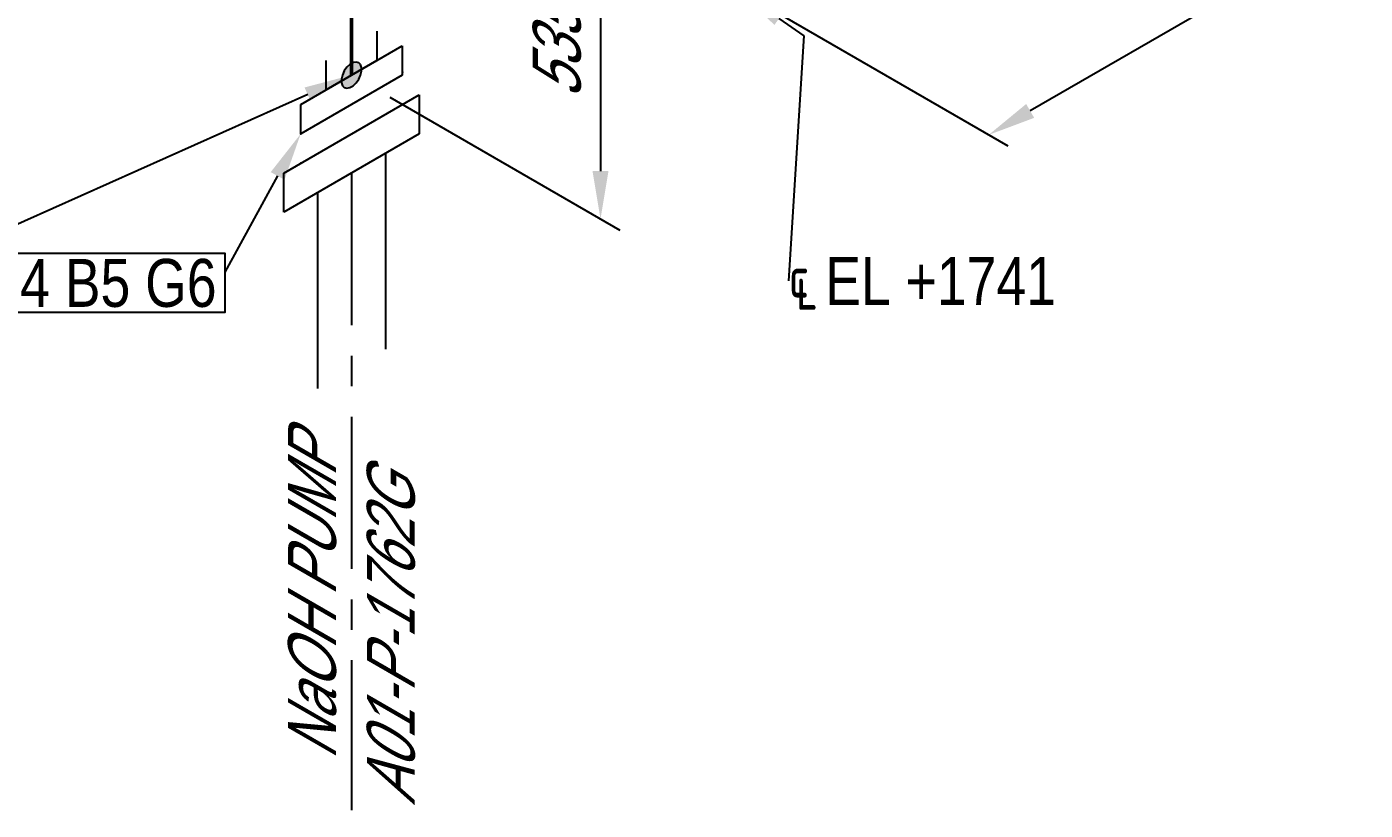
# Model space of a CAD drawing. Header units: millimetres. Extents: x 0 to 594, y 0 to 420.
# Drawn here: x 193.3 to 263.1, y 79.1 to 119.9 of the extents above; entities that cross this region are included whole.
import ezdxf
from ezdxf import colors
from ezdxf.entities.mleader import LeaderData, LeaderLine
from ezdxf.enums import TextEntityAlignment as Align
from ezdxf.math import Vec2, Vec3

# ---------------------------------------------------------------- set-up
doc = ezdxf.new("R2010")
doc.units = ezdxf.units.MM
doc.header["$LTSCALE"] = 0.25
doc.linetypes.add('CENTER', pattern=[50.8, 31.75, -6.35, 6.35, -6.35])
doc.linetypes.add('DASHED2', pattern=[9.525, 6.35, -3.175])
for name, color, linetype in [('기기', 6, 'Continuous'), ('밸브', 4, 'Continuous'), ('연속', 7, 'DASHED2'), ('열 추적 선', 7, 'CENTER'), ('용접', 1, 'Continuous'), ('주석', 7, 'Continuous'), ('치수', 1, 'Continuous')]:
    doc.layers.add(name, color=color, linetype=linetype)
doc.layers.add('파이프 작은 보어', color=30, linetype='Continuous', lineweight=50)
doc.styles.add('AdskIsoAnnotation', font='arial.ttf', dxfattribs={"width": 0.8, "height": 1})
doc.styles.add('AdskIsoMetric', font='arial.ttf', dxfattribs={"width": 0.8, "height": 2.5})
doc.styles.add('AdskIsoMetric-30', font='arial.ttf', dxfattribs={"width": 0.8, "height": 2.5})
doc.styles.add('AdskIsoMetric30', font='arial.ttf', dxfattribs={"width": 0.8, "oblique": 30, "height": 2.5})
doc.styles.get("Standard").update_dxf_attribs({"font": 'arial.ttf'})
doc.dimstyles.new('AdskIsoMetric', dxfattribs={"dimtxt": 2.5, "dimasz": 2.5, "dimexe": 1, "dimexo": 2, "dimgap": 0.8, "dimtad": 1, "dimdec": 0, "dimrnd": 1, "dimzin": 0, "dimdsep": 46, "dimtxsty": 'AdskIsoMetric', "dimcen": 0, "dimclrt": 7, "dimadec": 0, "dimazin": 0, "dimtfac": 1, "dimtdec": 0, "dimtmove": 1, "dimatfit": 3, "dimfxl": 0, "dimfrac": 2, "dimtolj": 1, "dimtzin": 0, "dimarcsym": 0})

# ---------------------------------------------------------------- blocks, each defined once
blk = doc.blocks.new('*D61')
at = {"layer": 'Defpoints', "color": 0}
for p in [(210.197, 133.451), (210.197, 117.374), (223.188, 109.874)]:
    blk.add_point(p, dxfattribs=at)
at = {"layer": '치수', "color": 0, "lineweight": -2}
for p, q in [((212.197, 132.296), (224.188, 125.373)), ((223.188, 123.451), (223.188, 112.374)), ((212.197, 116.219), (224.188, 109.297))]:
    blk.add_line(p, q, dxfattribs=at)
at = {"layer": '치수', "color": 0}
for points in [[(222.771, 123.451), (223.604, 123.451), (223.188, 125.951)], [(222.771, 112.374), (223.604, 112.374), (223.188, 109.874)]]:
    blk.add_solid(points, dxfattribs=at)
at = {"layer": '치수', "color": 7, "insert": (220.921, 119.221), "char_height": 2.5, "attachment_point": 5, "rotation": 90, "style": 'AdskIsoMetric30'}
blk.add_mtext('\\A1;5356', dxfattribs=at)
blk = doc.blocks.new('*D64')
at = {"layer": 'Defpoints', "color": 0}
for p in [(327.107, 177.565), (230.448, 121.759), (243.438, 114.259)]:
    blk.add_point(p, dxfattribs=at)
at = {"layer": '치수', "color": 0, "lineweight": -2}
for p, q in [((329.107, 176.41), (341.098, 169.488)), ((337.933, 168.815), (245.603, 115.509)), ((232.448, 120.604), (244.438, 113.682))]:
    blk.add_line(p, q, dxfattribs=at)
at = {"layer": '치수', "color": 0}
for points in [[(337.724, 169.176), (338.141, 168.454), (340.098, 170.065)], [(245.395, 115.87), (245.812, 115.148), (243.438, 114.259)]]:
    blk.add_solid(points, dxfattribs=at)
at = {"layer": '치수', "color": 7, "insert": (289.501, 143.471), "char_height": 2.5, "attachment_point": 5, "rotation": 30, "style": 'AdskIsoMetric-30'}
blk.add_mtext('\\A1;48772', dxfattribs=at)
blk = doc.blocks.new('끝 장비-2-IsoRight')
at = {"color": 0, "linetype": 'ByBlock', "lineweight": -2, "extrusion": (-0.707107, -0.408248, 0.57735)}
for p, q in [((-0.0884, 0.1531), (-0.5303, 0.4082)), ((-0.0884, -0.1531), (-0.0884, 0.2552)), ((-0.0884, 0.2552), (0, 0.2041)), ((-0.0884, -0.051), (-0.5303, 0.2041)), ((0, 0.2041), (0, -0.2041)), ((0, -0.2041), (-0.0884, -0.1531))]:
    blk.add_line(p, q, dxfattribs=at)
blk = doc.blocks.new('개스킷-2-IsoRight')
at = {"color": 0, "linetype": 'ByBlock', "lineweight": -2, "extrusion": (-1, 0, 0)}
for p in [(-0.0529, 0.2347), (0.0442, 0.1786), (-0.0442, -0.1786), (0.0442, -0.2296)]:
    blk.add_point(p, dxfattribs=at)
blk = doc.blocks.new('플랜지-2-IsoRight')
at = {"color": 0, "linetype": 'ByBlock', "lineweight": -2}
blk.add_wipeout([(0.0442, -0.2296), (-0.0442, -0.1786), (-0.0442, 0.2296), (0.0442, 0.1786)], dxfattribs=at)
at = {"color": 0, "linetype": 'ByBlock', "lineweight": -2, "extrusion": (-0.707107, -0.408248, 0.57735)}
for p, q in [((-0.0442, -0.1786), (-0.0442, 0.2296)), ((-0.0442, 0.2296), (0.0442, 0.1786)), ((0.0442, 0.1786), (0.0442, -0.2296)), ((0.0442, -0.2296), (-0.0442, -0.1786))]:
    blk.add_line(p, q, dxfattribs=at)
at = {"color": 0, "linetype": 'ByBlock', "lineweight": -2}
blk.add_wipeout([(0.0442, -0.2296), (-0.0442, -0.1786), (-0.0442, 0.2296), (0.0442, 0.1786)], dxfattribs=at)
at = {"color": 0, "linetype": 'ByBlock', "lineweight": -2, "extrusion": (-0.707107, -0.408248, 0.57735)}
for p, q in [((-0.0442, -0.1786), (-0.0442, 0.2296)), ((-0.0442, 0.2296), (0.0442, 0.1786)), ((0.0442, 0.1786), (0.0442, -0.2296)), ((0.0442, -0.2296), (-0.0442, -0.1786))]:
    blk.add_line(p, q, dxfattribs=at)
blk = doc.blocks.new('SocketWeld-2-IsoRight')
blk.add_hatch(color=256).paths.add_polyline_path([(0.0055, -0.0435), (0.0057, -0.0436), (0.006, -0.0436), (0.0062, -0.0436), (0.0064, -0.0437), (0.0066, -0.0437), (0.0068, -0.0438), (0.007, -0.0438), (0.0072, -0.0439), (0.0075, -0.0439), (0.0077, -0.0439), (0.0079, -0.044), (0.0081, -0.044), (0.0083, -0.0441), (0.0085, -0.0441), (0.0088, -0.0442), (0.009, -0.0442), (0.0092, -0.0443), (0.0094, -0.0443), (0.0096, -0.0443), (0.0098, -0.0444), (0.01, -0.0444), (0.0103, -0.0445), (0.0105, -0.0445), (0.0107, -0.0446), (0.0109, -0.0446), (0.0111, -0.0446), (0.0113, -0.0447), (0.0115, -0.0447), (0.0118, -0.0448), (0.012, -0.0448), (0.0122, -0.0449), (0.0124, -0.0449), (0.0126, -0.0449), (0.0128, -0.045), (0.013, -0.045), (0.0133, -0.0451), (0.0135, -0.0451), (0.0137, -0.0452), (0.0139, -0.0452), (0.0141, -0.0453), (0.0143, -0.0453), (0.0145, -0.0453), (0.0148, -0.0454), (0.015, -0.0454), (0.0152, -0.0455), (0.0154, -0.0455), (0.0156, -0.0456), (0.0158, -0.0456), (0.0161, -0.0456), (0.0161, -0.0456), (0.0162, -0.0456), (0.0164, -0.0455), (0.0166, -0.0455), (0.0168, -0.0455), (0.017, -0.0454), (0.0171, -0.0454), (0.0173, -0.0453), (0.0175, -0.0453), (0.0177, -0.0452), (0.0179, -0.0452), (0.0181, -0.0451), (0.0182, -0.0451), (0.0184, -0.045), (0.0186, -0.045), (0.0188, -0.0449), (0.019, -0.0449), (0.0192, -0.0448), (0.0193, -0.0448), (0.0195, -0.0447), (0.0197, -0.0447), (0.0199, -0.0446), (0.0201, -0.0446), (0.0203, -0.0445), (0.0204, -0.0445), (0.0206, -0.0444), (0.0208, -0.0444), (0.021, -0.0444), (0.0212, -0.0443), (0.0213, -0.0443), (0.0215, -0.0442), (0.0217, -0.0442), (0.0219, -0.0441), (0.0221, -0.0441), (0.0223, -0.044), (0.0224, -0.044), (0.0226, -0.0439), (0.0228, -0.0439), (0.023, -0.0438), (0.0232, -0.0438), (0.0234, -0.0437), (0.0235, -0.0437), (0.0237, -0.0436), (0.0239, -0.0436), (0.0241, -0.0435), (0.0243, -0.0435), (0.0245, -0.0434), (0.0246, -0.0434), (0.0248, -0.0433), (0.025, -0.0433), (0.025, -0.0433), (0.0251, -0.0432), (0.0253, -0.043), (0.0254, -0.0429), (0.0255, -0.0428), (0.0257, -0.0426), (0.0258, -0.0425), (0.0259, -0.0424), (0.0261, -0.0422), (0.0262, -0.0421), (0.0263, -0.042), (0.0265, -0.0418), (0.0266, -0.0417), (0.0267, -0.0416), (0.0269, -0.0414), (0.027, -0.0413), (0.0271, -0.0412), (0.0273, -0.041), (0.0274, -0.0409), (0.0275, -0.0408), (0.0277, -0.0406), (0.0278, -0.0405), (0.0279, -0.0403), (0.0281, -0.0402), (0.0282, -0.0401), (0.0283, -0.0399), (0.0284, -0.0398), (0.0286, -0.0397), (0.0287, -0.0395), (0.0288, -0.0394), (0.029, -0.0393), (0.0291, -0.0391), (0.0292, -0.039), (0.0294, -0.0389), (0.0295, -0.0387), (0.0296, -0.0386), (0.0298, -0.0385), (0.0299, -0.0383), (0.03, -0.0382), (0.0302, -0.0381), (0.0303, -0.0379), (0.0304, -0.0378), (0.0306, -0.0377), (0.0307, -0.0375), (0.0308, -0.0374), (0.031, -0.0373), (0.0311, -0.0371), (0.0312, -0.037), (0.0314, -0.0369), (0.0315, -0.0367), (0.0315, -0.0367), (0.0316, -0.0365), (0.0316, -0.0363), (0.0317, -0.0361), (0.0318, -0.0359), (0.0319, -0.0357), (0.0319, -0.0355), (0.032, -0.0353), (0.0321, -0.0351), (0.0321, -0.0349), (0.0322, -0.0346), (0.0323, -0.0344), (0.0323, -0.0342), (0.0324, -0.034), (0.0325, -0.0338), (0.0325, -0.0336), (0.0326, -0.0334), (0.0327, -0.0332), (0.0328, -0.033), (0.0328, -0.0328), (0.0329, -0.0326), (0.033, -0.0324), (0.033, -0.0322), (0.0331, -0.0319), (0.0332, -0.0317), (0.0332, -0.0315), (0.0333, -0.0313), (0.0334, -0.0311), (0.0335, -0.0309), (0.0335, -0.0307), (0.0336, -0.0305), (0.0337, -0.0303), (0.0337, -0.0301), (0.0338, -0.0299), (0.0339, -0.0297), (0.0339, -0.0295), (0.034, -0.0292), (0.0341, -0.029), (0.0342, -0.0288), (0.0342, -0.0286), (0.0343, -0.0284), (0.0344, -0.0282), (0.0344, -0.028), (0.0345, -0.0278), (0.0346, -0.0276), (0.0346, -0.0274), (0.0347, -0.0272), (0.0348, -0.027), (0.0349, -0.0268), (0.0349, -0.0265), (0.0349, -0.0265), (0.0349, -0.0263), (0.0349, -0.026), (0.0349, -0.0258), (0.0349, -0.0255), (0.0349, -0.0252), (0.0349, -0.025), (0.0349, -0.0247), (0.0349, -0.0245), (0.0349, -0.0242), (0.0349, -0.0239), (0.0349, -0.0237), (0.0349, -0.0234), (0.0349, -0.0232), (0.0349, -0.0229), (0.0349, -0.0226), (0.0349, -0.0224), (0.0349, -0.0221), (0.0349, -0.0219), (0.0349, -0.0216), (0.0349, -0.0213), (0.0349, -0.0211), (0.0349, -0.0208), (0.0349, -0.0206), (0.0349, -0.0203), (0.0349, -0.02), (0.0349, -0.0198), (0.0349, -0.0195), (0.0349, -0.0192), (0.0349, -0.019), (0.0349, -0.0187), (0.0349, -0.0185), (0.0349, -0.0182), (0.0349, -0.0179), (0.0349, -0.0177), (0.0349, -0.0174), (0.0349, -0.0172), (0.0349, -0.0169), (0.0349, -0.0166), (0.0349, -0.0164), (0.0349, -0.0161), (0.0349, -0.0159), (0.0349, -0.0156), (0.0349, -0.0153), (0.0349, -0.0151), (0.0349, -0.0148), (0.0349, -0.0146), (0.0349, -0.0143), (0.0349, -0.014), (0.0349, -0.0138), (0.0349, -0.0138), (0.0349, -0.0135), (0.0348, -0.0132), (0.0347, -0.0129), (0.0346, -0.0126), (0.0346, -0.0123), (0.0345, -0.012), (0.0344, -0.0118), (0.0344, -0.0115), (0.0343, -0.0112), (0.0342, -0.0109), (0.0342, -0.0106), (0.0341, -0.0103), (0.034, -0.01), (0.0339, -0.0097), (0.0339, -0.0095), (0.0338, -0.0092), (0.0337, -0.0089), (0.0337, -0.0086), (0.0336, -0.0083), (0.0335, -0.008), (0.0335, -0.0077), (0.0334, -0.0074), (0.0333, -0.0071), (0.0332, -0.0069), (0.0332, -0.0066), (0.0331, -0.0063), (0.033, -0.006), (0.033, -0.0057), (0.0329, -0.0054), (0.0328, -0.0051), (0.0328, -0.0048), (0.0327, -0.0046), (0.0326, -0.0043), (0.0325, -0.004), (0.0325, -0.0037), (0.0324, -0.0034), (0.0323, -0.0031), (0.0323, -0.0028), (0.0322, -0.0025), (0.0321, -0.0022), (0.0321, -0.002), (0.032, -0.0017), (0.0319, -0.0014), (0.0319, -0.0011), (0.0318, -0.0008), (0.0317, -0.0005), (0.0316, -0.0002), (0.0316, 0.0001), (0.0315, 0.0003), (0.0315, 0.0003), (0.0314, 0.0006), (0.0312, 0.0009), (0.0311, 0.0012), (0.031, 0.0015), (0.0308, 0.0018), (0.0307, 0.0021), (0.0306, 0.0024), (0.0304, 0.0026), (0.0303, 0.0029), (0.0302, 0.0032), (0.03, 0.0035), (0.0299, 0.0038), (0.0298, 0.0041), (0.0296, 0.0044), (0.0295, 0.0047), (0.0294, 0.0049), (0.0292, 0.0052), (0.0291, 0.0055), (0.029, 0.0058), (0.0288, 0.0061), (0.0287, 0.0064), (0.0286, 0.0067), (0.0284, 0.007), (0.0283, 0.0072), (0.0282, 0.0075), (0.0281, 0.0078), (0.0279, 0.0081), (0.0278, 0.0084), (0.0277, 0.0087), (0.0275, 0.009), (0.0274, 0.0093), (0.0273, 0.0095), (0.0271, 0.0098), (0.027, 0.0101), (0.0269, 0.0104), (0.0267, 0.0107), (0.0266, 0.011), (0.0265, 0.0113), (0.0263, 0.0116), (0.0262, 0.0118), (0.0261, 0.0121), (0.0259, 0.0124), (0.0258, 0.0127), (0.0257, 0.013), (0.0255, 0.0133), (0.0254, 0.0136), (0.0253, 0.0139), (0.0251, 0.0141), (0.025, 0.0144), (0.025, 0.0144), (0.0248, 0.0147), (0.0246, 0.015), (0.0245, 0.0152), (0.0243, 0.0155), (0.0241, 0.0157), (0.0239, 0.016), (0.0237, 0.0162), (0.0235, 0.0165), (0.0234, 0.0168), (0.0232, 0.017), (0.023, 0.0173), (0.0228, 0.0175), (0.0226, 0.0178), (0.0224, 0.0181), (0.0223, 0.0183), (0.0221, 0.0186), (0.0219, 0.0188), (0.0217, 0.0191), (0.0215, 0.0193), (0.0213, 0.0196), (0.0212, 0.0199), (0.021, 0.0201), (0.0208, 0.0204), (0.0206, 0.0206), (0.0204, 0.0209), (0.0203, 0.0212), (0.0201, 0.0214), (0.0199, 0.0217), (0.0197, 0.0219), (0.0195, 0.0222), (0.0193, 0.0225), (0.0192, 0.0227), (0.019, 0.023), (0.0188, 0.0232), (0.0186, 0.0235), (0.0184, 0.0237), (0.0182, 0.024), (0.0181, 0.0243), (0.0179, 0.0245), (0.0177, 0.0248), (0.0175, 0.025), (0.0173, 0.0253), (0.0171, 0.0256), (0.017, 0.0258), (0.0168, 0.0261), (0.0166, 0.0263), (0.0164, 0.0266), (0.0162, 0.0268), (0.0161, 0.0271), (0.0161, 0.0271), (0.0158, 0.0273), (0.0156, 0.0275), (0.0154, 0.0277), (0.0152, 0.0279), (0.015, 0.0281), (0.0148, 0.0283), (0.0145, 0.0285), (0.0143, 0.0287), (0.0141, 0.0289), (0.0139, 0.0292), (0.0137, 0.0294), (0.0135, 0.0296), (0.0133, 0.0298), (0.013, 0.03), (0.0128, 0.0302), (0.0126, 0.0304), (0.0124, 0.0306), (0.0122, 0.0308), (0.012, 0.031), (0.0118, 0.0312), (0.0115, 0.0314), (0.0113, 0.0316), (0.0111, 0.0318), (0.0109, 0.032), (0.0107, 0.0322), (0.0105, 0.0324), (0.0103, 0.0326), (0.01, 0.0328), (0.0098, 0.033), (0.0096, 0.0332), (0.0094, 0.0334), (0.0092, 0.0337), (0.009, 0.0339), (0.0088, 0.0341), (0.0085, 0.0343), (0.0083, 0.0345), (0.0081, 0.0347), (0.0079, 0.0349), (0.0077, 0.0351), (0.0075, 0.0353), (0.0072, 0.0355), (0.007, 0.0357), (0.0068, 0.0359), (0.0066, 0.0361), (0.0064, 0.0363), (0.0062, 0.0365), (0.006, 0.0367), (0.0057, 0.0369), (0.0055, 0.0371), (0.0055, 0.0371), (0.0053, 0.0373), (0.0051, 0.0374), (0.0049, 0.0375), (0.0046, 0.0377), (0.0044, 0.0378), (0.0042, 0.0379), (0.004, 0.038), (0.0037, 0.0382), (0.0035, 0.0383), (0.0033, 0.0384), (0.003, 0.0386), (0.0028, 0.0387), (0.0026, 0.0388), (0.0024, 0.039), (0.0021, 0.0391), (0.0019, 0.0392), (0.0017, 0.0393), (0.0015, 0.0395), (0.0012, 0.0396), (0.001, 0.0397), (0.0008, 0.0399), (0.0006, 0.04), (0.0003, 0.0401), (0.0001, 0.0403), (-0.0001, 0.0404), (-0.0003, 0.0405), (-0.0006, 0.0406), (-0.0008, 0.0408), (-0.001, 0.0409), (-0.0012, 0.041), (-0.0015, 0.0412), (-0.0017, 0.0413), (-0.0019, 0.0414), (-0.0021, 0.0416), (-0.0024, 0.0417), (-0.0026, 0.0418), (-0.0028, 0.042), (-0.003, 0.0421), (-0.0033, 0.0422), (-0.0035, 0.0423), (-0.0037, 0.0425), (-0.004, 0.0426), (-0.0042, 0.0427), (-0.0044, 0.0429), (-0.0046, 0.043), (-0.0049, 0.0431), (-0.0051, 0.0433), (-0.0053, 0.0434), (-0.0055, 0.0435), (-0.0055, 0.0435), (-0.0057, 0.0436), (-0.006, 0.0436), (-0.0062, 0.0436), (-0.0064, 0.0437), (-0.0066, 0.0437), (-0.0068, 0.0438), (-0.007, 0.0438), (-0.0072, 0.0439), (-0.0075, 0.0439), (-0.0077, 0.0439), (-0.0079, 0.044), (-0.0081, 0.044), (-0.0083, 0.0441), (-0.0085, 0.0441), (-0.0088, 0.0442), (-0.009, 0.0442), (-0.0092, 0.0443), (-0.0094, 0.0443), (-0.0096, 0.0443), (-0.0098, 0.0444), (-0.01, 0.0444), (-0.0103, 0.0445), (-0.0105, 0.0445), (-0.0107, 0.0446), (-0.0109, 0.0446), (-0.0111, 0.0446), (-0.0113, 0.0447), (-0.0115, 0.0447), (-0.0118, 0.0448), (-0.012, 0.0448), (-0.0122, 0.0449), (-0.0124, 0.0449), (-0.0126, 0.0449), (-0.0128, 0.045), (-0.013, 0.045), (-0.0133, 0.0451), (-0.0135, 0.0451), (-0.0137, 0.0452), (-0.0139, 0.0452), (-0.0141, 0.0453), (-0.0143, 0.0453), (-0.0145, 0.0453), (-0.0148, 0.0454), (-0.015, 0.0454), (-0.0152, 0.0455), (-0.0154, 0.0455), (-0.0156, 0.0456), (-0.0158, 0.0456), (-0.0161, 0.0456), (-0.0161, 0.0456), (-0.0162, 0.0456), (-0.0164, 0.0455), (-0.0166, 0.0455), (-0.0168, 0.0455), (-0.017, 0.0454), (-0.0171, 0.0454), (-0.0173, 0.0453), (-0.0175, 0.0453), (-0.0177, 0.0452), (-0.0179, 0.0452), (-0.0181, 0.0451), (-0.0182, 0.0451), (-0.0184, 0.045), (-0.0186, 0.045), (-0.0188, 0.0449), (-0.019, 0.0449), (-0.0192, 0.0448), (-0.0193, 0.0448), (-0.0195, 0.0447), (-0.0197, 0.0447), (-0.0199, 0.0446), (-0.0201, 0.0446), (-0.0203, 0.0445), (-0.0204, 0.0445), (-0.0206, 0.0444), (-0.0208, 0.0444), (-0.021, 0.0444), (-0.0212, 0.0443), (-0.0213, 0.0443), (-0.0215, 0.0442), (-0.0217, 0.0442), (-0.0219, 0.0441), (-0.0221, 0.0441), (-0.0223, 0.044), (-0.0224, 0.044), (-0.0226, 0.0439), (-0.0228, 0.0439), (-0.023, 0.0438), (-0.0232, 0.0438), (-0.0234, 0.0437), (-0.0235, 0.0437), (-0.0237, 0.0436), (-0.0239, 0.0436), (-0.0241, 0.0435), (-0.0243, 0.0435), (-0.0245, 0.0434), (-0.0246, 0.0434), (-0.0248, 0.0433), (-0.025, 0.0433), (-0.025, 0.0433), (-0.0251, 0.0432), (-0.0253, 0.043), (-0.0254, 0.0429), (-0.0255, 0.0428), (-0.0257, 0.0426), (-0.0258, 0.0425), (-0.0259, 0.0424), (-0.0261, 0.0422), (-0.0262, 0.0421), (-0.0263, 0.042), (-0.0265, 0.0418), (-0.0266, 0.0417), (-0.0267, 0.0416), (-0.0269, 0.0414), (-0.027, 0.0413), (-0.0271, 0.0412), (-0.0273, 0.041), (-0.0274, 0.0409), (-0.0275, 0.0408), (-0.0277, 0.0406), (-0.0278, 0.0405), (-0.0279, 0.0403), (-0.0281, 0.0402), (-0.0282, 0.0401), (-0.0283, 0.0399), (-0.0284, 0.0398), (-0.0286, 0.0397), (-0.0287, 0.0395), (-0.0288, 0.0394), (-0.029, 0.0393), (-0.0291, 0.0391), (-0.0292, 0.039), (-0.0294, 0.0389), (-0.0295, 0.0387), (-0.0296, 0.0386), (-0.0298, 0.0385), (-0.0299, 0.0383), (-0.03, 0.0382), (-0.0302, 0.0381), (-0.0303, 0.0379), (-0.0304, 0.0378), (-0.0306, 0.0377), (-0.0307, 0.0375), (-0.0308, 0.0374), (-0.031, 0.0373), (-0.0311, 0.0371), (-0.0312, 0.037), (-0.0314, 0.0369), (-0.0315, 0.0367), (-0.0315, 0.0367), (-0.0316, 0.0365), (-0.0316, 0.0363), (-0.0317, 0.0361), (-0.0318, 0.0359), (-0.0319, 0.0357), (-0.0319, 0.0355), (-0.032, 0.0353), (-0.0321, 0.0351), (-0.0321, 0.0349), (-0.0322, 0.0346), (-0.0323, 0.0344), (-0.0323, 0.0342), (-0.0324, 0.034), (-0.0325, 0.0338), (-0.0325, 0.0336), (-0.0326, 0.0334), (-0.0327, 0.0332), (-0.0328, 0.033), (-0.0328, 0.0328), (-0.0329, 0.0326), (-0.033, 0.0324), (-0.033, 0.0322), (-0.0331, 0.0319), (-0.0332, 0.0317), (-0.0332, 0.0315), (-0.0333, 0.0313), (-0.0334, 0.0311), (-0.0335, 0.0309), (-0.0335, 0.0307), (-0.0336, 0.0305), (-0.0337, 0.0303), (-0.0337, 0.0301), (-0.0338, 0.0299), (-0.0339, 0.0297), (-0.0339, 0.0295), (-0.034, 0.0292), (-0.0341, 0.029), (-0.0342, 0.0288), (-0.0342, 0.0286), (-0.0343, 0.0284), (-0.0344, 0.0282), (-0.0344, 0.028), (-0.0345, 0.0278), (-0.0346, 0.0276), (-0.0346, 0.0274), (-0.0347, 0.0272), (-0.0348, 0.027), (-0.0349, 0.0268), (-0.0349, 0.0265), (-0.0349, 0.0265), (-0.0349, 0.0263), (-0.0349, 0.026), (-0.0349, 0.0258), (-0.0349, 0.0255), (-0.0349, 0.0252), (-0.0349, 0.025), (-0.0349, 0.0247), (-0.0349, 0.0245), (-0.0349, 0.0242), (-0.0349, 0.0239), (-0.0349, 0.0237), (-0.0349, 0.0234), (-0.0349, 0.0232), (-0.0349, 0.0229), (-0.0349, 0.0226), (-0.0349, 0.0224), (-0.0349, 0.0221), (-0.0349, 0.0219), (-0.0349, 0.0216), (-0.0349, 0.0213), (-0.0349, 0.0211), (-0.0349, 0.0208), (-0.0349, 0.0206), (-0.0349, 0.0203), (-0.0349, 0.02), (-0.0349, 0.0198), (-0.0349, 0.0195), (-0.0349, 0.0192), (-0.0349, 0.019), (-0.0349, 0.0187), (-0.0349, 0.0185), (-0.0349, 0.0182), (-0.0349, 0.0179), (-0.0349, 0.0177), (-0.0349, 0.0174), (-0.0349, 0.0172), (-0.0349, 0.0169), (-0.0349, 0.0166), (-0.0349, 0.0164), (-0.0349, 0.0161), (-0.0349, 0.0159), (-0.0349, 0.0156), (-0.0349, 0.0153), (-0.0349, 0.0151), (-0.0349, 0.0148), (-0.0349, 0.0146), (-0.0349, 0.0143), (-0.0349, 0.014), (-0.0349, 0.0138), (-0.0349, 0.0138), (-0.0349, 0.0135), (-0.0348, 0.0132), (-0.0347, 0.0129), (-0.0346, 0.0126), (-0.0346, 0.0123), (-0.0345, 0.012), (-0.0344, 0.0118), (-0.0344, 0.0115), (-0.0343, 0.0112), (-0.0342, 0.0109), (-0.0342, 0.0106), (-0.0341, 0.0103), (-0.034, 0.01), (-0.0339, 0.0097), (-0.0339, 0.0095), (-0.0338, 0.0092), (-0.0337, 0.0089), (-0.0337, 0.0086), (-0.0336, 0.0083), (-0.0335, 0.008), (-0.0335, 0.0077), (-0.0334, 0.0074), (-0.0333, 0.0071), (-0.0332, 0.0069), (-0.0332, 0.0066), (-0.0331, 0.0063), (-0.033, 0.006), (-0.033, 0.0057), (-0.0329, 0.0054), (-0.0328, 0.0051), (-0.0328, 0.0048), (-0.0327, 0.0046), (-0.0326, 0.0043), (-0.0325, 0.004), (-0.0325, 0.0037), (-0.0324, 0.0034), (-0.0323, 0.0031), (-0.0323, 0.0028), (-0.0322, 0.0025), (-0.0321, 0.0022), (-0.0321, 0.002), (-0.032, 0.0017), (-0.0319, 0.0014), (-0.0319, 0.0011), (-0.0318, 0.0008), (-0.0317, 0.0005), (-0.0316, 0.0002), (-0.0316, -0.0001), (-0.0315, -0.0003), (-0.0315, -0.0003), (-0.0314, -0.0006), (-0.0312, -0.0009), (-0.0311, -0.0012), (-0.031, -0.0015), (-0.0308, -0.0018), (-0.0307, -0.0021), (-0.0306, -0.0024), (-0.0304, -0.0026), (-0.0303, -0.0029), (-0.0302, -0.0032), (-0.03, -0.0035), (-0.0299, -0.0038), (-0.0298, -0.0041), (-0.0296, -0.0044), (-0.0295, -0.0047), (-0.0294, -0.0049), (-0.0292, -0.0052), (-0.0291, -0.0055), (-0.029, -0.0058), (-0.0288, -0.0061), (-0.0287, -0.0064), (-0.0286, -0.0067), (-0.0284, -0.007), (-0.0283, -0.0072), (-0.0282, -0.0075), (-0.0281, -0.0078), (-0.0279, -0.0081), (-0.0278, -0.0084), (-0.0277, -0.0087), (-0.0275, -0.009), (-0.0274, -0.0093), (-0.0273, -0.0095), (-0.0271, -0.0098), (-0.027, -0.0101), (-0.0269, -0.0104), (-0.0267, -0.0107), (-0.0266, -0.011), (-0.0265, -0.0113), (-0.0263, -0.0116), (-0.0262, -0.0118), (-0.0261, -0.0121), (-0.0259, -0.0124), (-0.0258, -0.0127), (-0.0257, -0.013), (-0.0255, -0.0133), (-0.0254, -0.0136), (-0.0253, -0.0139), (-0.0251, -0.0141), (-0.025, -0.0144), (-0.025, -0.0144), (-0.0248, -0.0147), (-0.0246, -0.015), (-0.0245, -0.0152), (-0.0243, -0.0155), (-0.0241, -0.0157), (-0.0239, -0.016), (-0.0237, -0.0162), (-0.0235, -0.0165), (-0.0234, -0.0168), (-0.0232, -0.017), (-0.023, -0.0173), (-0.0228, -0.0175), (-0.0226, -0.0178), (-0.0224, -0.0181), (-0.0223, -0.0183), (-0.0221, -0.0186), (-0.0219, -0.0188), (-0.0217, -0.0191), (-0.0215, -0.0193), (-0.0213, -0.0196), (-0.0212, -0.0199), (-0.021, -0.0201), (-0.0208, -0.0204), (-0.0206, -0.0206), (-0.0204, -0.0209), (-0.0203, -0.0212), (-0.0201, -0.0214), (-0.0199, -0.0217), (-0.0197, -0.0219), (-0.0195, -0.0222), (-0.0193, -0.0225), (-0.0192, -0.0227), (-0.019, -0.023), (-0.0188, -0.0232), (-0.0186, -0.0235), (-0.0184, -0.0237), (-0.0182, -0.024), (-0.0181, -0.0243), (-0.0179, -0.0245), (-0.0177, -0.0248), (-0.0175, -0.025), (-0.0173, -0.0253), (-0.0171, -0.0256), (-0.017, -0.0258), (-0.0168, -0.0261), (-0.0166, -0.0263), (-0.0164, -0.0266), (-0.0162, -0.0268), (-0.0161, -0.0271), (-0.0161, -0.0271), (-0.0158, -0.0273), (-0.0156, -0.0275), (-0.0154, -0.0277), (-0.0152, -0.0279), (-0.015, -0.0281), (-0.0148, -0.0283), (-0.0145, -0.0285), (-0.0143, -0.0287), (-0.0141, -0.0289), (-0.0139, -0.0292), (-0.0137, -0.0294), (-0.0135, -0.0296), (-0.0133, -0.0298), (-0.013, -0.03), (-0.0128, -0.0302), (-0.0126, -0.0304), (-0.0124, -0.0306), (-0.0122, -0.0308), (-0.012, -0.031), (-0.0118, -0.0312), (-0.0115, -0.0314), (-0.0113, -0.0316), (-0.0111, -0.0318), (-0.0109, -0.032), (-0.0107, -0.0322), (-0.0105, -0.0324), (-0.0103, -0.0326), (-0.01, -0.0328), (-0.0098, -0.033), (-0.0096, -0.0332), (-0.0094, -0.0334), (-0.0092, -0.0337), (-0.009, -0.0339), (-0.0088, -0.0341), (-0.0085, -0.0343), (-0.0083, -0.0345), (-0.0081, -0.0347), (-0.0079, -0.0349), (-0.0077, -0.0351), (-0.0075, -0.0353), (-0.0072, -0.0355), (-0.007, -0.0357), (-0.0068, -0.0359), (-0.0066, -0.0361), (-0.0064, -0.0363), (-0.0062, -0.0365), (-0.006, -0.0367), (-0.0057, -0.0369), (-0.0055, -0.0371), (-0.0055, -0.0371), (-0.0053, -0.0373), (-0.0051, -0.0374), (-0.0049, -0.0375), (-0.0046, -0.0377), (-0.0044, -0.0378), (-0.0042, -0.0379), (-0.004, -0.038), (-0.0037, -0.0382), (-0.0035, -0.0383), (-0.0033, -0.0384), (-0.003, -0.0386), (-0.0028, -0.0387), (-0.0026, -0.0388), (-0.0024, -0.039), (-0.0021, -0.0391), (-0.0019, -0.0392), (-0.0017, -0.0393), (-0.0015, -0.0395), (-0.0012, -0.0396), (-0.001, -0.0397), (-0.0008, -0.0399), (-0.0006, -0.04), (-0.0003, -0.0401), (-0.0001, -0.0403), (0.0001, -0.0404), (0.0003, -0.0405), (0.0006, -0.0406), (0.0008, -0.0408), (0.001, -0.0409), (0.0012, -0.041), (0.0015, -0.0412), (0.0017, -0.0413), (0.0019, -0.0414), (0.0021, -0.0416), (0.0024, -0.0417), (0.0026, -0.0418), (0.0028, -0.042), (0.003, -0.0421), (0.0033, -0.0422), (0.0035, -0.0423), (0.0037, -0.0425), (0.004, -0.0426), (0.0042, -0.0427), (0.0044, -0.0429), (0.0046, -0.043), (0.0049, -0.0431), (0.0051, -0.0433), (0.0053, -0.0434)], flags=0)
at = {"color": 0, "linetype": 'ByBlock', "lineweight": -2, "extrusion": (-0.707107, -0.408248, 0.57735)}
for p, q in [((-0.0884, 0.1531), (0, 0.1021)), ((0, 0.1021), (0, -0.1021)), ((-0.0315, 0.0367), (-0.0349, 0.0265)), ((-0.0349, 0.0265), (-0.0349, 0.0138)), ((-0.0349, 0.0138), (-0.0315, -0.0003)), ((-0.025, 0.0433), (-0.0315, 0.0367)), ((-0.0161, 0.0456), (-0.025, 0.0433)), ((-0.0055, 0.0435), (-0.0161, 0.0456)), ((0.0055, 0.0371), (-0.0055, 0.0435)), ((0.0161, 0.0271), (0.0055, 0.0371)), ((0.025, 0.0144), (0.0161, 0.0271)), ((0.0315, 0.0003), (0.025, 0.0144)), ((0.0349, -0.0138), (0.0315, 0.0003)), ((-0.0315, -0.0003), (-0.025, -0.0144)), ((-0.025, -0.0144), (-0.0161, -0.0271)), ((-0.0161, -0.0271), (-0.0055, -0.0371)), ((-0.0055, -0.0371), (0.0055, -0.0435)), ((0.0055, -0.0435), (0.0161, -0.0456)), ((0.0161, -0.0456), (0.025, -0.0433)), ((0.025, -0.0433), (0.0315, -0.0367)), ((0.0315, -0.0367), (0.0349, -0.0265)), ((0.0349, -0.0265), (0.0349, -0.0138)), ((0, -0.1021), (-0.0884, -0.051))]:
    blk.add_line(p, q, dxfattribs=at)
blk = doc.blocks.new('AnnoRect')
at = {"color": 0, "linetype": 'ByBlock', "lineweight": -2}
blk.add_wipeout([(-0.8095, -0.6), (-0.8095, 0.6), (0.8095, 0.6), (0.8095, -0.6)], dxfattribs=at)
blk.add_lwpolyline([(-0.8095, -0.6), (-0.8095, 0.6), (0.8095, 0.6), (0.8095, -0.6)], close=True, dxfattribs=at)
at = {"color": 0, "linetype": 'ByBlock', "lineweight": -2, "style": 'AdskIsoAnnotation', "width": 0.8}
blk.add_attdef('XX', text='', height=1, dxfattribs=at).set_placement((0, 0), align=Align.MIDDLE_CENTER)

msp = doc.modelspace()

# ---------------------------------------------------------------- linework, layer by layer
at = {"layer": '열 추적 선', "color": 1}
msp.add_line((210.1972, 112.271), (210.1972, 79.057), dxfattribs=at)
at = {"layer": '파이프 작은 보어'}
msp.add_lwpolyline([(210.1972, 127.3269), (210.1972, 117.3741)], dxfattribs=at)

# ---------------------------------------------------------------- block references
at = {"layer": '밸브', "xscale": 15, "yscale": 15, "zscale": 15, "rotation": 299.9999999983874}
msp.add_blockref('개스킷-2-IsoRight', (210.1972, 115.0777), dxfattribs=at)
at = {"layer": '연속', "xscale": 20, "yscale": 20, "zscale": 20, "rotation": 120.0013696908037}
msp.add_blockref('끝 장비-2-IsoRight', (210.1972, 114.3122), dxfattribs=at)

# ---------------------------------------------------------------- texts
at = {"layer": '기기', "style": 'AdskIsoMetric30', "oblique": 30, "width": 0.8}
for s, p in [('NaOH PUMP', (209.3863, 81.6771)), ('A01-P-1762G', (213.4976, 79.3035))]:
    msp.add_text(s, height=2.5, rotation=90, dxfattribs=at).set_placement(p)
at = {"layer": '주석', "insert": (233, 105.1419), "char_height": 2.5, "attachment_point": 7, "style": 'AdskIsoAnnotation'}
msp.add_mtext('{\\Q0;℄ EL +1741}', dxfattribs=at)

# ---------------------------------------------------------------- dimensions: what is measured, and where the dimension line sits
at = {"layer": '치수'}
for base, p1, p2, angle, text, override, picture, middle in [((243.4382, 114.2589), (327.1072, 177.5651), (230.4479, 121.7589), 210, '48772', {"dimtad": 0, "dimlfac": 436.977672, "dimtxsty": 'AdskIsoMetric-30', "dimse1": 0, "dimse2": 0, "dimsd1": 0, "dimsd2": 0, "dimtmove": 1}, '*D64', (289.5008, 143.4709)), ((223.1876, 109.8741), (210.1972, 133.4506), (210.1972, 117.3741), 270, '5356', {"dimtad": 0, "dimlfac": 333.143257, "dimtxsty": 'AdskIsoMetric30', "dimse1": 0, "dimse2": 0, "dimsd1": 0, "dimsd2": 0, "dimtmove": 1}, '*D61', (220.9213, 119.2208))]:
    dim = msp.add_linear_dim(base=base, p1=p1, p2=p2, angle=angle, text=text, dimstyle='AdskIsoMetric', override=override, dxfattribs=at)
    dim.commit()
    dim.dimension.update_dxf_attribs({"geometry": picture, "text_midpoint": middle, "dimtype": 160})

# ---------------------------------------------------------------- leaders
at = {"layer": '주석'}
ml = msp.add_multileader_mtext('Standard', dxfattribs=at)
ml.set_content('')
ml.set_leader_properties()
ml.build(insert=Vec2(0, 0))
ml.multileader.update_dxf_attribs({"dogleg_length": 0, "arrow_head_size": 2.5})
ctx = ml.context
ctx.base_point, ctx.arrow_head_size, ctx.plane_origin = Vec3(233, 106.6538), 2.5, Vec3(0, 13.1419)
notes = []
notes.append((ctx, [(0, (1, 1, 0), (233, 106.6538), (-1, 0), 0, [(0, [(230.4479, 121.7589), (233.792, 119.4172)], 0, [])])]))
ctx.mtext, ml.multileader.dxf.content_type = None, 0
ml = msp.add_multileader_mtext('Standard', dxfattribs=at)
ml.set_content('')
ml.set_leader_properties()
ml.build(insert=Vec2(0, 0))
ml.multileader.update_dxf_attribs({"dogleg_length": 5.6084, "arrow_head_size": 2.5})
ctx = ml.context
ctx.base_point, ctx.arrow_head_size, ctx.plane_origin = Vec3(179.3916, 106.1419), 2.5, Vec3(0, 13.1419)
notes.append((ctx, [(0, (1, 1, 0), (185, 106.1419), (-1, 0), 5.6084, [(0, [(210.1972, 117.3741)], 0, [])])]))
ctx.mtext, ml.multileader.dxf.content_type = None, 0
for ctx, leaders in notes:
    for number, flags, end, landing, length, lines in leaders:
        leader = LeaderData()
        leader.index, (leader.has_last_leader_line, leader.has_dogleg_vector, leader.attachment_direction) = number, flags
        leader.last_leader_point, leader.dogleg_vector, leader.dogleg_length = Vec3(end), Vec3(landing), length
        for number, points, colour, breaks in lines:
            line = LeaderLine()
            line.index, line.vertices, line.color, line.breaks = number, Vec3.list(points), colors.encode_raw_color(colour), breaks
            leader.lines.append(line)
        ctx.leaders.append(leader)

# ---------------------------------------------------------------- next in the draw order: block references
at = {"layer": '밸브', "xscale": 15, "yscale": 15, "zscale": 15, "rotation": 299.9999999984115}
msp.add_blockref('플랜지-2-IsoRight', (210.1972, 116.6086), dxfattribs=at)

# ---------------------------------------------------------------- next in the draw order: block references
at = {"layer": '용접', "xscale": 15, "yscale": 15, "zscale": 15, "rotation": 300.0013696907567}
msp.add_blockref('SocketWeld-2-IsoRight', (210.1972, 117.3741), dxfattribs=at)

# ---------------------------------------------------------------- next in the draw order: leaders
at = {"layer": '주석'}
ml = msp.add_multileader_mtext('Standard', dxfattribs=at)
ml.set_content('')
ml.set_leader_properties()
ml.build(insert=Vec2(0, 0))
ml.multileader.update_dxf_attribs({"dogleg_length": 0, "arrow_head_size": 2.5})
ctx = ml.context
ctx.base_point, ctx.arrow_head_size, ctx.plane_origin = Vec3(203.5819, 107.0951), 2.5, Vec3(83.232, -176.8672)
notes = []
notes.append((ctx, [(0, (1, 1, 0), (203.5819, 107.0951), (-1, 0), 0, [(0, [(207.5455, 114.3122)], 0, [])])]))
ctx.mtext, ml.multileader.dxf.content_type = None, 0
for ctx, leaders in notes:
    for number, flags, end, landing, length, lines in leaders:
        leader = LeaderData()
        leader.index, (leader.has_last_leader_line, leader.has_dogleg_vector, leader.attachment_direction) = number, flags
        leader.last_leader_point, leader.dogleg_vector, leader.dogleg_length = Vec3(end), Vec3(landing), length
        for number, points, colour, breaks in lines:
            line = LeaderLine()
            line.index, line.vertices, line.color, line.breaks = number, Vec3.list(points), colors.encode_raw_color(colour), breaks
            leader.lines.append(line)
        ctx.leaders.append(leader)

# ---------------------------------------------------------------- next in the draw order: block references
ref = msp.add_blockref('AnnoRect', (197.232, 106.544), dxfattribs=dict(at, xscale=7.844095940959409, yscale=2.585266030013643, zscale=2.5))
ref.add_attrib('XX_001', 'F4 B5 G6', (191.2027, 105.294), dxfattribs={"layer": '0', "color": 0, "linetype": 'ByBlock', "lineweight": -2, "height": 2.5, "style": 'AdskIsoAnnotation', "width": 0.8})

doc.saveas('drawing.dxf')
